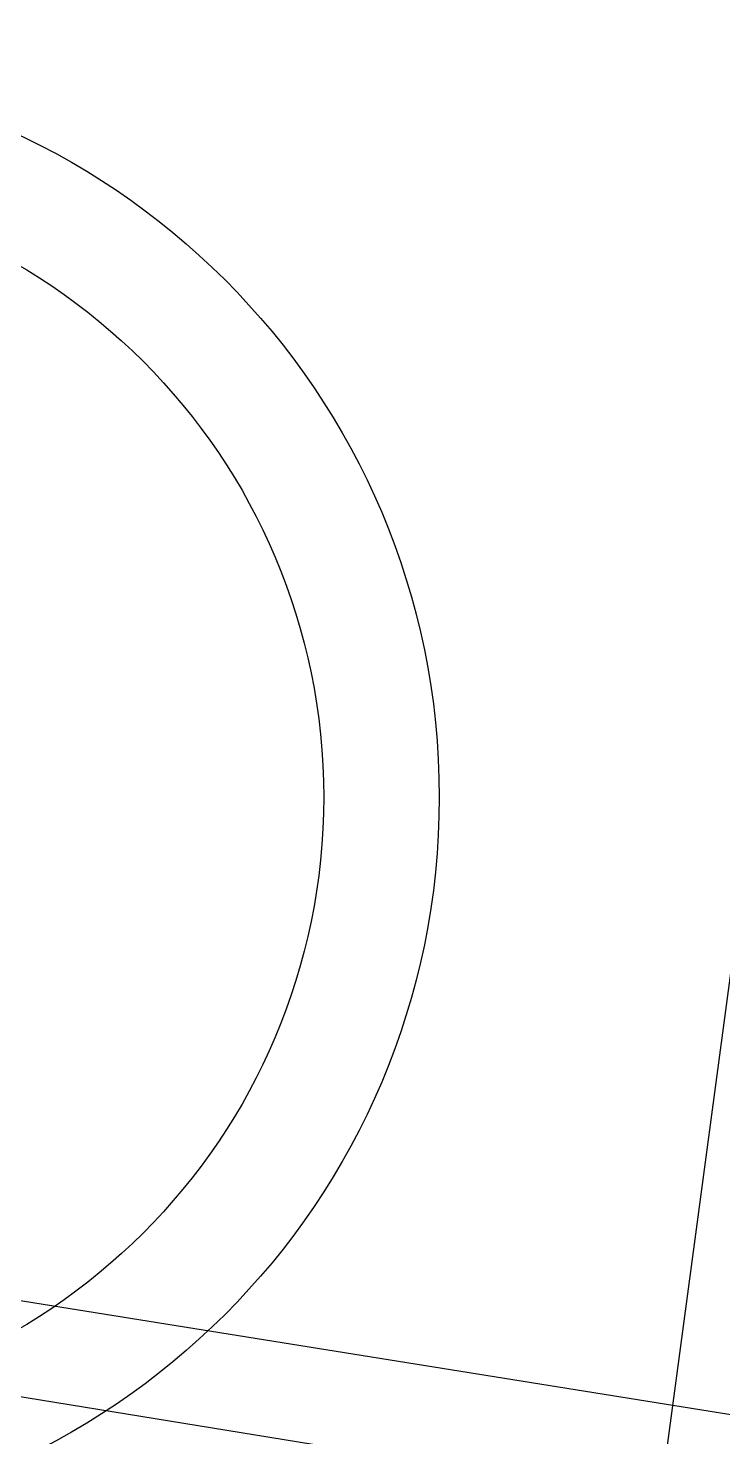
# Model space of a CAD drawing. Header units: inches. Extents: x 0.0008 to 0.0144, y 0.0003 to 0.0113.
# Drawn here: x 0.005824 to 0.0058682, y 0.0054133 to 0.0055028 of the extents above; entities that cross this region are included whole.
import ezdxf

# ---------------------------------------------------------------- set-up
doc = ezdxf.new("R2010")
doc.units = ezdxf.units.IN
doc.header["$MEASUREMENT"] = 0
doc.linetypes.add('PUNKT', pattern=[6.35, 0, -6.35])
doc.layers.add('Standard', color=7, linetype='Continuous')

msp = doc.modelspace()

# ---------------------------------------------------------------- linework, layer by layer
at = {"layer": 'Standard', "color": 100, "linetype": 'ByBlock'}
msp.add_line((0.006611375, 0.0052957), (0.005034584, 0.005548318), dxfattribs=at)
at = {"layer": 'Standard', "color": 51, "linetype": 'PUNKT'}
msp.add_line((0.005877703, 0.005510528), (0.005860217, 0.00537986), dxfattribs=at)
at = {"layer": 'Standard', "color": 51, "linetype": 'ByBlock'}
msp.add_line((0.005951421, 0.005395076), (0.005800827, 0.005419497), dxfattribs=at)
for radius in [0.000046514, 0.000039177]:
    msp.add_circle((0.005803626, 0.005453937), radius, dxfattribs=at)

doc.saveas('drawing.dxf')
